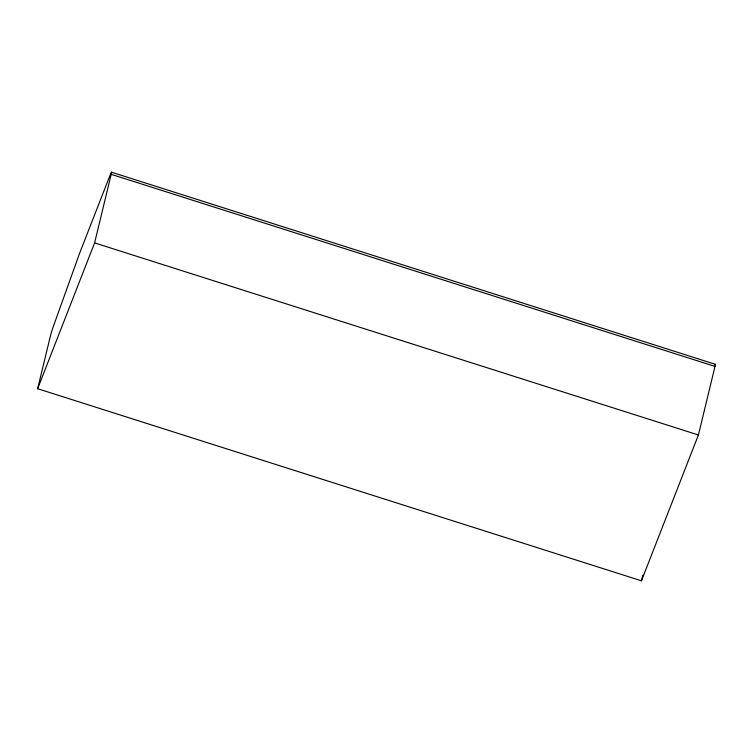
<?xml version="1.0" encoding="UTF-8"?>
<svg xmlns="http://www.w3.org/2000/svg" width="753" height="753" viewBox="0 0 753 753"><rect width="100%" height="100%" fill="white"/><g stroke="black" fill="none" stroke-linecap="round" stroke-linejoin="round"><path stroke-width="1.13" d="M37.65 388.717L50.31 336.384A9.243 0.621 -72.4 0 1 54.254 323.922L79.733 252.923L110.418 174.348A7.69 0.518 -72.4 0 1 111.199 174.329L714.992 366.419L698.408 434.989L641.452 580.808L37.65 388.717L94.605 242.899L111.199 174.329M641.452 580.808L642.827 575.123M111.491 172.192L715.284 364.283M94.605 242.899L698.408 434.989M714.898 364.847A7.69 0.518 -72.4 0 1 714.992 366.419"/></g></svg>
